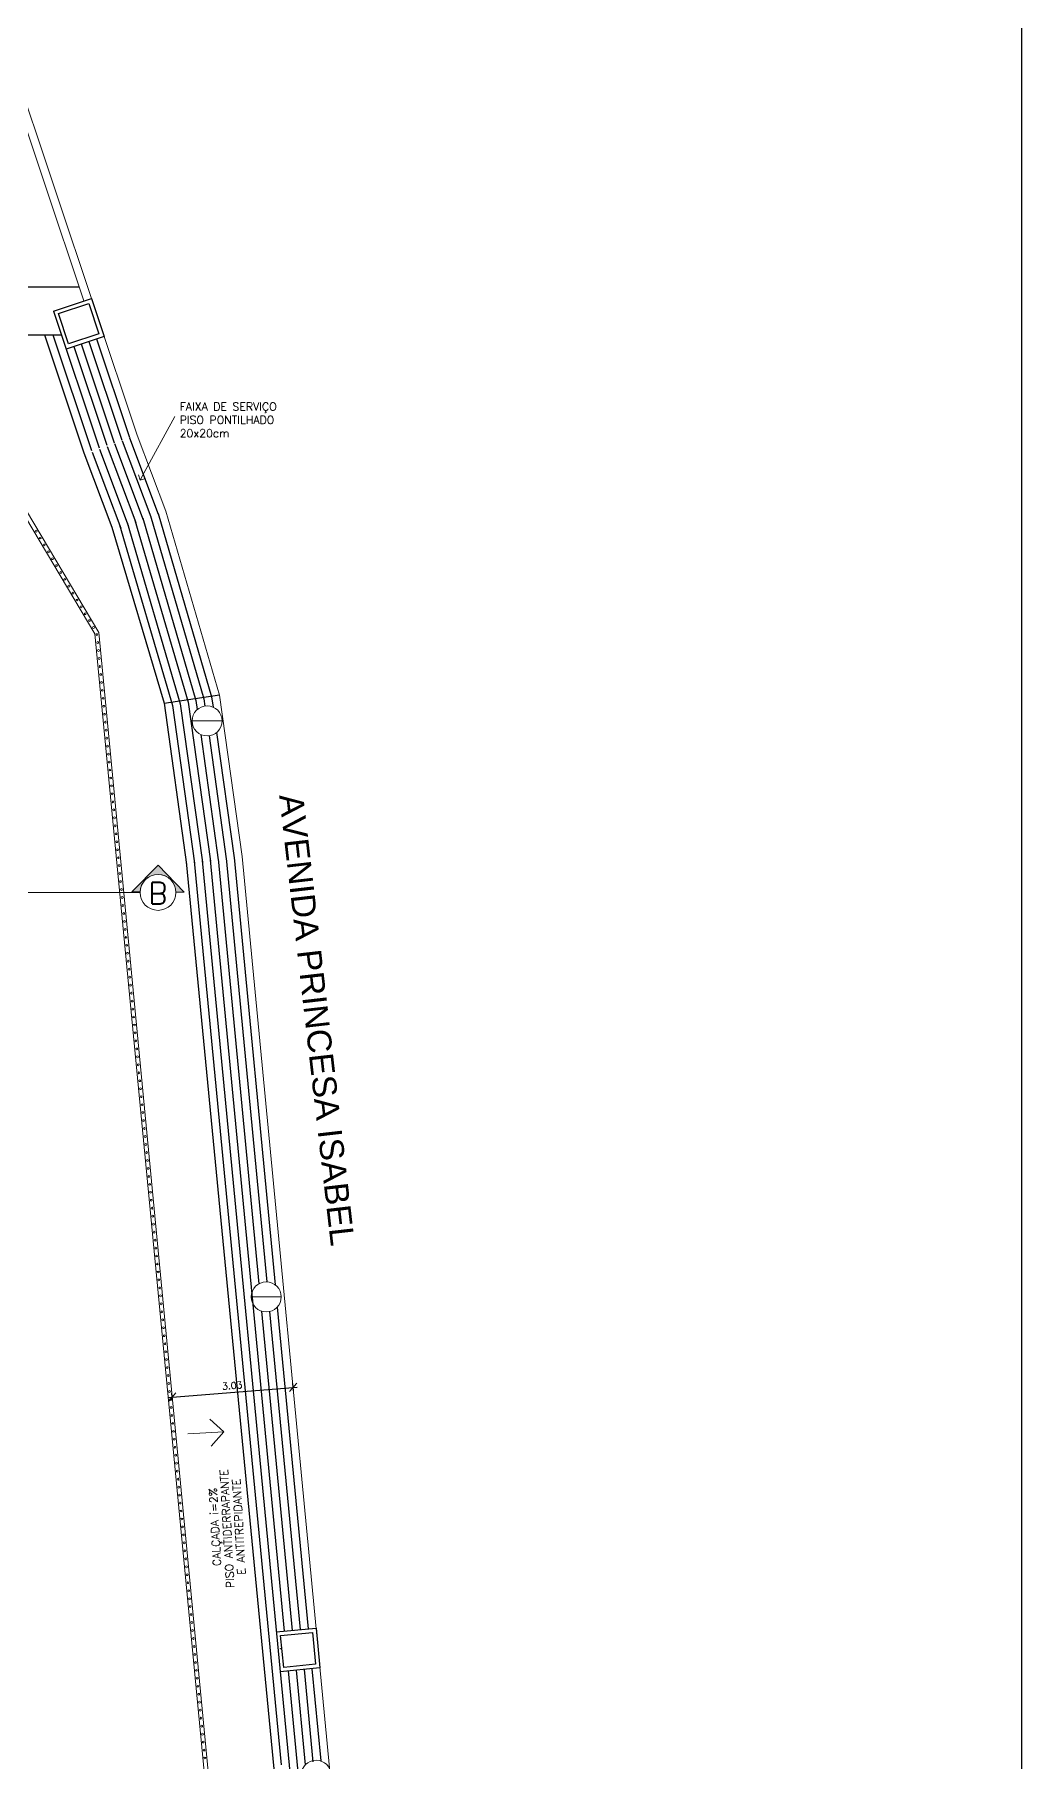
# Model space of a CAD drawing. Extents: x -1057 to 3416, y -340 to 4111.
# Drawn here: x -209.44 to -184.78, y 474.13 to 517.33 of the extents above; entities that cross this region are included whole.
import ezdxf
from ezdxf.enums import TextEntityAlignment as Align

# ---------------------------------------------------------------- set-up
doc = ezdxf.new("R2010")
doc.units = 0
doc.header["$LTSCALE"] = 50
for name, pattern in [('CONTINU', [0]), ('DASHDOTX2', [2, 1, -0.5, 0, -0.5]), ('DGN Style 1', [0.003115, 5.18318e-06, -0.00311])]:
    doc.linetypes.add(name, pattern=pattern)
doc.layers.add('0.1', color=8, linetype='Continuous', lineweight=13)
doc.layers.add('Margem A3', color=8, linetype='DGN Style 1', lineweight=0)
doc.layers.add('medir projeto', color=6, linetype='Continuous')
doc.styles.add('60x100', font='romans.shx', dxfattribs={"height": 0.2})
doc.styles.add('80X50', font='romans.shx')
doc.styles.add('ROBERTO', font='swissek.ttf')
doc.styles.add('ROMANS', font='romans')
doc.dimstyles.new('Fares Eng - 50', dxfattribs={"dimscale": 2, "dimtxt": 0.085, "dimasz": 0.1, "dimexe": 0.05, "dimexo": 0.05, "dimgap": 0.04, "dimtad": 1, "dimzin": 4, "dimdsep": 46, "dimtxsty": 'ROMANS', "dimblk1": 'OBLIQUE', "dimblk2": 'OBLIQUE', "dimsah": 1, "dimcen": 0.05, "dimdle": 0.05, "dimclrd": 7, "dimclre": 7, "dimclrt": 7, "dimaunit": 1, "dimadec": 0, "dimazin": 0, "dimtfac": 1, "dimtix": 1, "dimtmove": 2, "dimatfit": 0, "dimldrblk": 'OPEN90', "dimfxl": 1, "dimtolj": 1, "dimtzin": 0, "dimarcsym": 0})

# ---------------------------------------------------------------- blocks, each defined once
blk = doc.blocks.new('Cor-4A')
h = blk.add_hatch(color=1)
edge = h.paths.add_edge_path()
edge.add_line((-0.00005, -0.00732), (-0.00757, 0))
edge.add_line((-0.00757, 0), (-0.00014, 0.00731))
edge.add_line((-0.00014, 0.00731), (-0.00014, 0.005))
edge.add_arc((0, 0), 0.005, 91.6216, 269.468)
edge.add_line((-0.00005, -0.005), (-0.00005, -0.00732))
at = {"linetype": 'DASHDOTX2'}
blk.add_line((0, 0.03735), (0, 0.005), dxfattribs=at)
at = {"color": 1}
blk.add_lwpolyline([(-0.00005, -0.00732), (-0.00757, 0), (-0.00014, 0.00731), (-0.00014, 0.005, 0.98138), (-0.00005, -0.005)], format="xyb", close=True, dxfattribs=at)
blk.add_circle((0, 0), 0.005, dxfattribs=at)
at = {"color": 3, "style": 'ROMANS'}
blk.add_attdef('O', text='', height=0.006, rotation=90, dxfattribs=at).set_placement((0.00019, 0), align=Align.MIDDLE)
blk = doc.blocks.new('_OBLIQUE')
at = {"color": 0, "linetype": 'ByBlock'}
blk.add_line((-0.5, -0.5), (0.5, 0.5), dxfattribs=at)
blk = doc.blocks.new('*D31')
at = {"layer": 'DEFPOINTS', "color": 0, "linetype": 'CONTINU', "lineweight": -2, "transparency": 16777216}
for p in [(-202.98, 483.512), (-205.985, 483.083), (-202.965, 483.326)]:
    blk.add_point(p, dxfattribs=at)
at = {"layer": 'Margem A3', "color": 7, "linetype": 'CONTINU', "lineweight": -2, "transparency": 16777216}
for p, q in [((-206.1, 483.262), (-202.88, 483.52)), ((-202.973, 483.425), (-202.988, 483.612)), ((-205.993, 483.183), (-206.008, 483.37))]:
    blk.add_line(p, q, dxfattribs=at)
at = {"layer": 'Margem A3', "color": 7, "linetype": 'CONTINU', "lineweight": -2, "transparency": 16777216, "xscale": 0.2, "yscale": 0.2, "zscale": 0.2}
for p, rotation in [((-206, 483.27), 184.5920403363862), ((-202.98, 483.512), 4.592040336386272)]:
    blk.add_blockref('_OBLIQUE', p, dxfattribs=dict(at, rotation=rotation))
at = {"layer": 'Margem A3', "color": 7, "linetype": 'CONTINU', "lineweight": -2, "transparency": 16777216, "insert": (-204.503, 483.556), "char_height": 0.17, "attachment_point": 5, "rotation": 4.592, "style": 'ROMANS'}
blk.add_mtext('\\A1;3.03', dxfattribs=at)
blk = doc.blocks.new('_Open90')
at = {"color": 0, "linetype": 'ByBlock', "lineweight": -2}
for p, q in [((0, 0), (-1, 0)), ((-0.5, 0.5), (0, 0)), ((0, 0), (-0.5, -0.5))]:
    blk.add_line(p, q, dxfattribs=at)

msp = doc.modelspace()

# ---------------------------------------------------------------- linework, layer by layer
at = {"layer": '0.1', "color": 8}
for p, q in [((-210.003, 516.668), (-206.88, 507.317)), ((-210.193, 516.605), (-208.211, 510.672)), ((-207.936, 502.352), (-211.683, 508.652)), ((-207.838, 502.384), (-211.627, 508.753)), ((-206.88, 507.317), (-206.164, 505.413)), ((-206.164, 505.413), (-204.819, 500.813)), ((-203.156, 453.609), (-207.838, 502.384)), ((-203.258, 453.63), (-207.936, 502.352)), ((-204.819, 500.813), (-204.257, 496.78)), ((-204.756, 500.171), (-205.506, 500.175)), ((-204.257, 496.78), (-200.005, 452.488)), ((-203.277, 485.771), (-204.027, 485.775)), ((-204.714, 482.398), (-205.062, 482.715)), ((-205.614, 482.348), (-204.714, 482.398)), ((-204.714, 482.398), (-205.025, 482.044))]:
    msp.add_line(p, q, dxfattribs=at)
at = {"layer": '0.1', "color": 8, "linetype": 'CONTINU', "lineweight": -2}
for p, q in [((-219.082, 511.033), (-208.33, 511.025)), ((-208.97, 510.419), (-207.829, 507)), ((-220.075, 509.828), (-208.772, 509.825)), ((-209.194, 509.826), (-208.208, 506.874)), ((-208.983, 509.825), (-208.019, 506.937)), ((-207.895, 509.723), (-207.07, 507.254)), ((-208.464, 509.533), (-207.639, 507.064)), ((-208.274, 509.597), (-207.449, 507.127)), ((-208.084, 509.66), (-207.26, 507.19)), ((-207.255, 507.176), (-206.539, 505.272)), ((-207.068, 507.247), (-206.352, 505.343)), ((-208.208, 506.874), (-207.508, 505.02)), ((-208.004, 506.895), (-207.288, 504.991)), ((-207.816, 506.965), (-207.1, 505.061)), ((-207.629, 507.035), (-206.913, 505.132)), ((-207.442, 507.106), (-206.726, 505.202)), ((-207.508, 505.02), (-206.206, 500.62)), ((-207.316, 505.076), (-205.996, 500.56)), ((-207.124, 505.133), (-205.8, 500.603)), ((-206.932, 505.189), (-205.604, 500.645)), ((-206.74, 505.245), (-205.408, 500.687)), ((-206.548, 505.301), (-205.212, 500.729)), ((-206.356, 505.357), (-205.016, 500.771)), ((-204.819, 500.813), (-206.205, 500.612)), ((-205.408, 500.687), (-205.376, 500.457)), ((-205.212, 500.729), (-205.186, 500.544)), ((-205.016, 500.771), (-204.98, 500.516)), ((-206.206, 500.62), (-205.643, 496.587)), ((-205.996, 500.56), (-205.445, 496.614)), ((-205.8, 500.603), (-205.247, 496.642)), ((-205.604, 500.645), (-205.049, 496.669)), ((-205.288, 499.832), (-204.851, 496.697)), ((-205.082, 499.801), (-204.653, 496.725)), ((-204.892, 499.884), (-204.455, 496.752)), ((-205.65, 496.646), (-201.346, 452.086)), ((-205.451, 496.665), (-203.283, 474.076)), ((-205.252, 496.684), (-200.995, 452.332)), ((-205.053, 496.704), (-203.202, 477.417)), ((-204.854, 496.723), (-203.834, 486.101)), ((-204.655, 496.742), (-203.638, 486.147)), ((-204.456, 496.761), (-203.43, 486.075)), ((-203.769, 485.416), (-203.003, 477.436)), ((-203.567, 485.408), (-202.804, 477.455)), ((-203.377, 485.519), (-202.604, 477.475)), ((-202.509, 476.479), (-202.287, 474.172)), ((-203.106, 476.422), (-200.797, 452.363)), ((-202.907, 476.441), (-202.68, 474.072)), ((-202.708, 476.46), (-202.487, 474.153))]:
    msp.add_line(p, q, dxfattribs=at)
at = {"layer": '0.1', "color": 8, "linetype": 'DASHDOTX2', "ltscale": 0.5}
msp.add_line((-297.641, 495.885), (-208.939, 495.885), dxfattribs=at)
at = {"layer": '0.1', "color": 8, "linetype": 'CONTINU', "lineweight": -2}
for points in [[(-208.97, 510.419), (-208.022, 510.735), (-207.705, 509.787), (-208.654, 509.47)], [(-208.085, 510.609), (-207.832, 509.85), (-208.59, 509.597), (-208.844, 510.355), (-208.085, 510.609)], [(-203.401, 477.398), (-202.405, 477.494), (-202.31, 476.498), (-203.305, 476.403)], [(-202.495, 477.385), (-202.419, 476.588), (-203.215, 476.512), (-203.292, 477.308), (-202.495, 477.385)]]:
    msp.add_lwpolyline(points, dxfattribs=at)
at = {"layer": '0.1', "color": 7}
msp.add_lwpolyline([(-206.708, 506.366), (-205.938, 507.781)], dxfattribs=at)
at = {"layer": '0.1', "color": 8}
for centre, radius in [((-209.403, 504.917), 0.0225), ((-209.301, 504.745), 0.0225), ((-209.198, 504.572), 0.0225), ((-209.096, 504.4), 0.0225), ((-208.994, 504.228), 0.0225), ((-208.891, 504.056), 0.0225), ((-208.789, 503.884), 0.0225), ((-208.687, 503.712), 0.0225), ((-208.584, 503.54), 0.0225), ((-208.482, 503.368), 0.0225), ((-208.379, 503.196), 0.0225), ((-208.277, 503.024), 0.0225), ((-208.175, 502.852), 0.0225), ((-208.072, 502.68), 0.0225), ((-207.97, 502.508), 0.0225), ((-207.883, 502.331), 0.0225), ((-207.864, 502.132), 0.0225), ((-207.845, 501.933), 0.0225), ((-207.826, 501.734), 0.0225), ((-207.807, 501.534), 0.0225), ((-207.788, 501.335), 0.0225), ((-207.769, 501.136), 0.0225), ((-207.75, 500.937), 0.0225), ((-207.73, 500.738), 0.0225), ((-207.711, 500.539), 0.0225), ((-207.692, 500.339), 0.0225), ((-205.131, 500.173), 0.375), ((-207.673, 500.14), 0.0225), ((-207.654, 499.941), 0.0225), ((-207.635, 499.742), 0.0225), ((-207.616, 499.543), 0.0225), ((-207.597, 499.343), 0.0225), ((-207.577, 499.144), 0.0225), ((-207.558, 498.945), 0.0225), ((-207.539, 498.746), 0.0225), ((-207.52, 498.547), 0.0225), ((-207.501, 498.347), 0.0225), ((-207.482, 498.148), 0.0225), ((-207.463, 497.949), 0.0225), ((-207.444, 497.75), 0.0225), ((-207.424, 497.551), 0.0225), ((-207.405, 497.352), 0.0225), ((-207.386, 497.152), 0.0225), ((-207.367, 496.953), 0.0225), ((-207.348, 496.754), 0.0225), ((-207.329, 496.555), 0.0225), ((-207.31, 496.356), 0.0225), ((-207.291, 496.156), 0.0225), ((-207.272, 495.957), 0.0225), ((-207.252, 495.758), 0.0225), ((-207.233, 495.559), 0.0225), ((-207.214, 495.36), 0.0225), ((-207.195, 495.16), 0.0225), ((-207.176, 494.961), 0.0225), ((-207.157, 494.762), 0.0225), ((-207.138, 494.563), 0.0225), ((-207.119, 494.364), 0.0225), ((-207.099, 494.165), 0.0225), ((-207.08, 493.965), 0.0225), ((-207.061, 493.766), 0.0225), ((-207.042, 493.567), 0.0225), ((-207.023, 493.368), 0.0225), ((-207.004, 493.169), 0.0225), ((-206.985, 492.969), 0.0225), ((-206.966, 492.77), 0.0225), ((-206.946, 492.571), 0.0225), ((-206.927, 492.372), 0.0225), ((-206.908, 492.173), 0.0225), ((-206.889, 491.973), 0.0225), ((-206.87, 491.774), 0.0225), ((-206.851, 491.575), 0.0225), ((-206.832, 491.376), 0.0225), ((-206.813, 491.177), 0.0225), ((-206.793, 490.977), 0.0225), ((-206.774, 490.778), 0.0225), ((-206.755, 490.579), 0.0225), ((-206.736, 490.38), 0.0225), ((-206.717, 490.181), 0.0225), ((-206.698, 489.982), 0.0225), ((-206.679, 489.782), 0.0225), ((-206.66, 489.583), 0.0225), ((-206.641, 489.384), 0.0225), ((-206.621, 489.185), 0.0225), ((-206.602, 488.986), 0.0225), ((-206.583, 488.786), 0.0225), ((-206.564, 488.587), 0.0225), ((-206.545, 488.388), 0.0225), ((-206.526, 488.189), 0.0225), ((-206.507, 487.99), 0.0225), ((-206.488, 487.79), 0.0225), ((-206.468, 487.591), 0.0225), ((-206.449, 487.392), 0.0225), ((-206.43, 487.193), 0.0225), ((-206.411, 486.994), 0.0225), ((-206.392, 486.795), 0.0225), ((-206.373, 486.595), 0.0225), ((-206.354, 486.396), 0.0225), ((-206.335, 486.197), 0.0225), ((-206.315, 485.998), 0.0225), ((-203.652, 485.773), 0.375), ((-206.296, 485.799), 0.0225), ((-206.277, 485.599), 0.0225), ((-206.258, 485.4), 0.0225), ((-206.239, 485.201), 0.0225), ((-206.22, 485.002), 0.0225), ((-206.201, 484.803), 0.0225), ((-206.182, 484.603), 0.0225), ((-206.162, 484.404), 0.0225), ((-206.143, 484.205), 0.0225), ((-206.124, 484.006), 0.0225), ((-206.105, 483.807), 0.0225), ((-206.086, 483.608), 0.0225), ((-206.067, 483.408), 0.0225), ((-206.048, 483.209), 0.0225), ((-206.029, 483.01), 0.0225), ((-206.009, 482.811), 0.0225), ((-205.99, 482.612), 0.0225), ((-205.971, 482.412), 0.0225), ((-205.952, 482.213), 0.0225), ((-205.933, 482.014), 0.0225), ((-205.914, 481.815), 0.0225), ((-205.895, 481.616), 0.0225), ((-205.876, 481.416), 0.0225), ((-205.857, 481.217), 0.0225), ((-205.837, 481.018), 0.0225), ((-205.818, 480.819), 0.0225), ((-205.799, 480.62), 0.0225), ((-205.78, 480.421), 0.0225), ((-205.761, 480.221), 0.0225), ((-205.742, 480.022), 0.0225), ((-205.723, 479.823), 0.0225), ((-205.704, 479.624), 0.0225), ((-205.684, 479.425), 0.0225), ((-205.665, 479.225), 0.0225), ((-205.646, 479.026), 0.0225), ((-205.627, 478.827), 0.0225), ((-205.608, 478.628), 0.0225), ((-205.589, 478.429), 0.0225), ((-205.57, 478.229), 0.0225), ((-205.551, 478.03), 0.0225), ((-205.531, 477.831), 0.0225), ((-205.512, 477.632), 0.0225), ((-205.493, 477.433), 0.0225), ((-205.474, 477.234), 0.0225), ((-205.455, 477.034), 0.0225), ((-205.436, 476.835), 0.0225), ((-205.417, 476.636), 0.0225), ((-205.398, 476.437), 0.0225), ((-205.378, 476.238), 0.0225), ((-205.359, 476.038), 0.0225), ((-205.34, 475.839), 0.0225), ((-205.321, 475.64), 0.0225), ((-205.302, 475.441), 0.0225), ((-205.283, 475.242), 0.0225), ((-205.264, 475.042), 0.0225), ((-205.245, 474.843), 0.0225), ((-205.226, 474.644), 0.0225), ((-205.206, 474.445), 0.0225), ((-205.187, 474.246), 0.0225), ((-202.405, 473.816), 0.375)]:
    msp.add_circle(centre, radius, dxfattribs=at)
at = {"layer": '0.1', "color": 8, "linetype": 'Continuous'}
msp.add_point((-203.297, 476.977), dxfattribs=at)
at = {"layer": 'medir projeto', "color": 7, "linetype": 'CONTINU', "lineweight": -2}
msp.add_lwpolyline([(-322.829, 540.474), (-184.78, 540.474), (-184.78, 431.348), (-322.829, 431.348)], close=True, dxfattribs=at)

# ---------------------------------------------------------------- block references
at = {"layer": '0.1', "color": 7, "xscale": 0.2, "yscale": 0.2, "zscale": 0.2, "rotation": 241.4644063720391}
msp.add_blockref('_Open90', (-206.803, 506.19), dxfattribs=at)
at = {"layer": '0.1', "color": 8}
ref = msp.add_blockref('Cor-4A', (-206.357, 495.885), dxfattribs=dict(at, xscale=-89.59999999999991, yscale=89.59999999999997, zscale=89.60000000000001, rotation=90))
ref.add_attrib('O', 'B', dxfattribs={"layer": '0', "color": 3, "height": 0.538, "rotation": 180, "style": 'ROMANS', "text_generation_flag": 2}).set_placement((-206.357, 495.868), align=Align.MIDDLE)

# ---------------------------------------------------------------- texts
at = {"layer": '0.1', "color": 7}
for s, height, rotation, style, p in [('AVENIDA PRINCESA ISABEL', 0.6, 276.5551, 'ROBERTO', (-203.331, 498.312)), ('PISO ANTIDERRAPANTE', 0.2, 93.2004, '80X50', (-204.448, 478.498)), ('E ANTITREPIDANTE', 0.2, 93.2004, '80X50', (-204.167, 478.836)), ('CALÇADA i=2%%%', 0.2, 93.2004, '80X50', (-204.78, 479.05))]:
    msp.add_text(s, height=height, rotation=rotation, dxfattribs=dict(at, style=style)).set_placement(p)
at = {"layer": '0.1', "color": 7, "insert": (-205.816, 508.131), "char_height": 0.2, "attachment_point": 1, "style": '60x100'}
msp.add_mtext('FAIXA DE SERVIÇO\\PPISO PONTILHADO \\P20x20cm', dxfattribs=at)

# ---------------------------------------------------------------- dimensions: what is measured, and where the dimension line sits
at = {"layer": 'Margem A3', "color": 8, "linetype": 'CONTINU', "lineweight": -2}
dim = msp.add_aligned_dim(p1=(-205.985, 483.083), p2=(-202.965, 483.326), distance=0.187, dimstyle='Fares Eng - 50', dxfattribs=at)
dim.commit()
dim.dimension.update_dxf_attribs({"geometry": '*D31', "text_midpoint": (-204.503, 483.556)})

doc.saveas('drawing.dxf')
